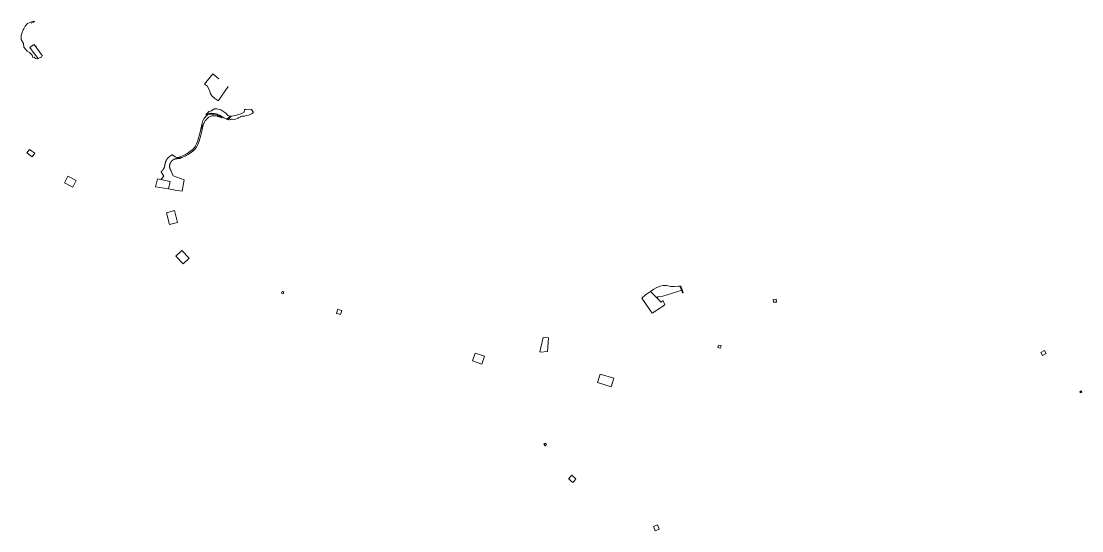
# Model space of a CAD drawing. Header units: metres. Extents: x 534757 to 556231, y 1832948 to 1850503.
# Drawn here: x 545471 to 550776, y 1841938 to 1844484 of the extents above; entities that cross this region are included whole.
import ezdxf

# ---------------------------------------------------------------- set-up
doc = ezdxf.new("R2010")
doc.units = ezdxf.units.M
doc.header["$MEASUREMENT"] = 0
doc.linetypes.add('DGN Style 4', pattern=[602.615279, 301.11944, -150.55972, 0.376399, -150.55972])
doc.layers.add('Level 30', color=7, linetype='Continuous', lineweight=0)

msp = doc.modelspace()

# ---------------------------------------------------------------- linework, layer by layer
at = {"layer": 'Level 30', "color": 5, "linetype": 'DGN Style 4', "lineweight": 13}
for p, q in [((545521.2695, 1844357.4725), (545531.4738, 1844364.969)), ((545531.4738, 1844364.969), (545535.703, 1844368.076)), ((545535.703, 1844368.076), (545575.6594, 1844313.6808)), ((545536.0648, 1844323.5921), (545545.6051, 1844310.5391)), ((548618.041, 1843134.201), (548650.22, 1843102.22)), ((548765.31, 1843160.437), (548773.3982, 1843140.3545)), ((548773.3982, 1843140.3545), (548773.3997, 1843140.3499))]:
    msp.add_line(p, q, dxfattribs=at)
at = {"layer": 'Level 30', "color": 5, "linetype": 'DGN Style 4', "lineweight": 13, "flags": 128}
for points in [[(545545.6051, 1844310.5391), (545555.38, 1844297.16), (545553.25, 1844296.04), (545551.8, 1844296.03), (545548.4, 1844296.44), (545545.71, 1844297.23), (545545.709, 1844297.23), (545544.01, 1844297.73), (545540.49, 1844299.8), (545537.78, 1844302.33), (545535.35, 1844305.28), (545529.1, 1844303.26), (545526.71, 1844310.58), (545525.21, 1844315.18), (545517.02, 1844323.46), (545517.017, 1844323.462), (545511.9, 1844328.64), (545501.082, 1844334.468), (545501.08, 1844334.47), (545483.25, 1844355.3), (545481.89, 1844373.49), (545471.22, 1844392.35), (545470.97, 1844413.5), (545470.972, 1844413.505), (545478, 1844432.57), (545479.4, 1844436.37), (545481.395, 1844441.405), (545483.388, 1844446.436), (545490.4, 1844458.78), (545490.401, 1844458.782), (545502.89, 1844472.53), (545511.16, 1844476.197), (545517.37, 1844478.95), (545536.83, 1844484.1), (545532.57, 1844479.91), (545523.81, 1844475.96), (545521.11, 1844474.46), (545517.81, 1844471.86), (545513.22, 1844465.66), (545512.49, 1844464.74), (545507.98, 1844460.08), (545503.02, 1844454.64), (545501.24, 1844451.25), (545498.7, 1844446.92), (545493.7, 1844441.43), (545492.22, 1844438.69), (545490.38, 1844433.64), (545490.19, 1844428.19), (545490.58, 1844423.3), (545491.69, 1844417.19), (545493.14, 1844412.54), (545494.8, 1844407.84), (545498.13, 1844404.87), (545517.5, 1844396.23), (545519.348, 1844394.921), (545519.35, 1844394.92), (545527.38, 1844389.23), (545539.93, 1844373.68), (545544.72, 1844362.76), (545548.78, 1844354.47), (545561.97, 1844343.04), (545569.74, 1844334.93), (545571.21, 1844332.79), (545573.01, 1844329.77), (545574.84, 1844325.2), (545575.79, 1844321.15), (545576.05, 1844318.21), (545575.84, 1844314.71), (545575.66, 1844313.68), (545575.6594, 1844313.6808)], [(545521.2695, 1844357.4725), (545514.78, 1844352.71), (545536.0648, 1844323.5921)], [(545521.2695, 1844357.4725), (545514.784, 1844352.708), (545536.0648, 1844323.5921)], [(545521.2695, 1844357.4725), (545527.778, 1844362.249), (545527.78, 1844362.25), (545531.4738, 1844364.969)], [(545531.4738, 1844364.969), (545535.7, 1844368.08), (545535.703, 1844368.076)], [(545575.6594, 1844313.6808), (545575.66, 1844313.684), (545535.703, 1844368.076)], [(545536.0648, 1844323.5921), (545543.42, 1844313.53), (545545.6051, 1844310.5391)], [(545545.6051, 1844310.5391), (545555.381, 1844297.164), (545569.714, 1844304.732), (545571.961, 1844304.79), (545573.88, 1844307.837), (545575.288, 1844311.542), (545575.6594, 1844313.6808)], [(546505.341, 1844158.2), (546456.988, 1844087.344), (546455.204, 1844088.079), (546439.562, 1844097.376), (546426.657, 1844110.298), (546415.398, 1844125.41), (546413.999, 1844135.407), (546402.202, 1844159.663), (546392.9, 1844166.422), (546388.033, 1844169.958), (546429.561, 1844220.485), (546505.341, 1844158.2)], [(546515.75, 1844009.4), (546503.9, 1844013.65), (546494.77, 1844024.93), (546490.26, 1844028.37), (546469.93, 1844040.72), (546450.12, 1844046.28), (546435.39, 1844047.04), (546422.03, 1844036.62), (546409.52, 1844033.3), (546402.45, 1844024.66), (546396.39, 1844019.22), (546393.68, 1844016.79), (546405.33, 1844021.99), (546410.72, 1844023.52), (546410.8, 1844023.53), (546417.51, 1844024.41), (546421.55, 1844024.01), (546425.6, 1844023.61), (546435.36, 1844022.34), (546445.86, 1844020.98), (546451.05, 1844019.32), (546451.15, 1844019.29), (546452.5, 1844018.86), (546463.74, 1844014.65), (546473.67, 1844007.75), (546484.05, 1844001.73), (546495.42, 1843997.01), (546499.54, 1843996.74), (546508.52, 1844000.6), (546515.75, 1844009.4)], [(546632.95, 1844028.45), (546632.809, 1844028.665), (546622.93, 1844043.74), (546607.15, 1844044.37), (546593.65, 1844043.28), (546588.61, 1844043.6), (546585.88, 1844030.5), (546573.64, 1844022.61), (546552.05, 1844016.02), (546548.21, 1844015.24), (546524.63, 1844010.46), (546520.34, 1844009.59), (546519.4, 1844007.53), (546511, 1843997.31), (546500.24, 1843992.69), (546507.09, 1843991.24), (546510.37, 1843992.08), (546515.91, 1843993.52), (546517.93, 1843993.64), (546520.55, 1843994.43), (546528.16, 1843994.87), (546537.11, 1843992.6), (546555.81, 1844000.37), (546559.27, 1844002.35), (546567.45, 1844007.03), (546570.15, 1844007.98), (546574.25, 1844009.53), (546577.07, 1844010.3), (546587.91, 1844009.92), (546590.53, 1844010.82), (546609.97, 1844014.45), (546626.23, 1844023.36), (546632.95, 1844028.45)], [(546369.6458, 1843943.0608), (546367.96, 1843939.32), (546372.55, 1843960.05), (546374.16, 1843967.34), (546377.64, 1843981.26), (546377.81, 1843981.93), (546378.05, 1843982.4), (546384.92, 1843995.8), (546389.95, 1844003.53), (546402.47, 1844016.33), (546406.7, 1844018.22), (546411.53, 1844019.59), (546417.57, 1844020.38), (546418.35, 1844020.3), (546425.15, 1844019.63), (546444.99, 1844017.06), (546451.18, 1844015.08), (546461.87, 1844011.08), (546471.52, 1844004.38), (546475.56, 1844002.03), (546465.17, 1844005.03), (546460.81, 1844006.28), (546455.76, 1844008.5), (546453.9, 1844009.21), (546451.69, 1844009.79), (546442.9, 1844011.72), (546437.96, 1844011.83), (546434, 1844011.77), (546433.32, 1844011.71), (546424.87, 1844010.93), (546420.59, 1844010.54), (546409.81, 1844004.51), (546409.55, 1844004.37), (546405.76, 1844001.72), (546402.72, 1843999.57), (546397.01, 1843993.6), (546394.1, 1843990.18), (546391.75, 1843987.36), (546387.69, 1843980.28), (546385.75, 1843976.21), (546383.95, 1843972.9), (546383.33, 1843971.51), (546380.53, 1843966.11), (546380.5255, 1843966.1014)], [(546245.2954, 1843796.9292), (546245.299, 1843796.929), (546251.77, 1843796.57), (546263.67, 1843798.41), (546273.3417, 1843802.3747), (546279.99, 1843805.1), (546293.6, 1843810.89), (546305.73, 1843818.17), (546310.23, 1843820.87), (546323.17, 1843830.58), (546337.63, 1843840.8), (546347.38, 1843855), (546354.04, 1843868.73), (546361.44, 1843885.61), (546369.93, 1843915.54), (546375.19, 1843934.57), (546378.45, 1843952.1), (546380.5255, 1843966.1014)], [(546247.5922, 1843803.8145), (546251.43, 1843803.6), (546261.78, 1843805.2), (546265.3292, 1843806.6551), (546275, 1843810.62), (546277.29, 1843811.56), (546290.41, 1843817.14), (546306.32, 1843826.69), (546316.27, 1843834.15), (546319.05, 1843836.24), (546332.57, 1843845.79), (546341.31, 1843858.53), (546347.68, 1843871.66), (546354.84, 1843887.98), (546363.19, 1843917.43), (546365.0036, 1843923.9934), (546368.36, 1843936.14), (546369.6458, 1843943.0608)], [(546369.6458, 1843943.0608), (546369.646, 1843943.061), (546369.65, 1843943.07), (546376.84, 1843959), (546380.5255, 1843966.1014)], [(545539.4021, 1843824.0787), (545524.1465, 1843835.12), (545512.1032, 1843843.8388), (545499.0861, 1843825.8554), (545526.002, 1843806.3725), (545526.3849, 1843806.0953), (545539.4021, 1843824.0787)], [(546169.92, 1843693.25), (546184.84, 1843709.09), (546170.48, 1843732.12), (546170.67, 1843732.27), (546171.17, 1843732.66), (546171.66, 1843733.06), (546172.14, 1843733.46), (546172.62, 1843733.88), (546173.1, 1843734.29), (546173.57, 1843734.72), (546174.03, 1843735.15), (546174.49, 1843735.58), (546174.94, 1843736.02), (546175.39, 1843736.47), (546175.84, 1843736.92), (546176.27, 1843737.38), (546176.7, 1843737.84), (546177.13, 1843738.31), (546177.54, 1843738.79), (546177.96, 1843739.27), (546178.36, 1843739.75), (546178.76, 1843740.24), (546179.16, 1843740.74), (546179.55, 1843741.24), (546179.93, 1843741.74), (546180.3, 1843742.25), (546180.67, 1843742.76), (546181.03, 1843743.28), (546181.39, 1843743.81), (546181.74, 1843744.33), (546182.08, 1843744.87), (546182.41, 1843745.4), (546182.74, 1843745.94), (546183.06, 1843746.49), (546183.38, 1843747.04), (546183.68, 1843747.59), (546183.98, 1843748.14), (546184.28, 1843748.7), (546184.56, 1843749.27), (546184.84, 1843749.84), (546185.12, 1843750.41), (546185.38, 1843750.98), (546185.64, 1843751.56), (546185.89, 1843752.14), (546186.13, 1843752.72), (546186.37, 1843753.31), (546186.6, 1843753.9), (546186.82, 1843754.49), (546187.03, 1843755.09), (546187.24, 1843755.69), (546187.27, 1843755.8), (546187.43, 1843756.29), (546187.62, 1843756.89), (546187.81, 1843757.5), (546187.98, 1843758.1), (546188.15, 1843758.71), (546188.31, 1843759.33), (546188.46, 1843759.94), (546188.6, 1843760.56), (546188.74, 1843761.17), (546188.87, 1843761.79), (546188.99, 1843762.41), (546189.1, 1843763.04), (546189.21, 1843763.66), (546189.3, 1843764.28), (546189.39, 1843764.91), (546189.47, 1843765.54), (546189.55, 1843766.17), (546189.58, 1843766.45), (546189.66, 1843767.15), (546189.76, 1843767.85), (546189.86, 1843768.55), (546189.96, 1843769.24), (546190.08, 1843769.94), (546190.2, 1843770.63), (546190.33, 1843771.32), (546190.47, 1843772.01), (546190.62, 1843772.7), (546190.78, 1843773.39), (546190.94, 1843774.07), (546191.11, 1843774.76), (546191.29, 1843775.44), (546191.47, 1843776.12), (546191.67, 1843776.79), (546191.87, 1843777.47), (546192.08, 1843778.14), (546192.3, 1843778.81), (546192.52, 1843779.48), (546192.75, 1843780.14), (546192.99, 1843780.81), (546193.24, 1843781.46), (546193.49, 1843782.12), (546193.76, 1843782.78), (546194.02, 1843783.43), (546194.3, 1843784.07), (546194.59, 1843784.72), (546194.88, 1843785.36), (546195.18, 1843786), (546195.48, 1843786.63), (546195.8, 1843787.26), (546196.12, 1843787.89), (546196.44, 1843788.51), (546196.78, 1843789.13), (546197.12, 1843789.75), (546197.47, 1843790.36), (546197.82, 1843790.97), (546198.18, 1843791.57), (546198.55, 1843792.17), (546198.93, 1843792.77), (546199.31, 1843793.36), (546199.7, 1843793.95), (546200.1, 1843794.53), (546200.5, 1843795.11), (546200.91, 1843795.68), (546201.32, 1843796.25), (546201.74, 1843796.81), (546202.17, 1843797.37), (546202.61, 1843797.93), (546203.05, 1843798.48), (546203.5, 1843799.02), (546203.95, 1843799.56), (546204.41, 1843800.09), (546204.87, 1843800.62), (546205.35, 1843801.14), (546205.82, 1843801.66), (546206.31, 1843802.18), (546206.8, 1843802.68), (546207.29, 1843803.18), (546207.79, 1843803.68), (546208.3, 1843804.17), (546208.81, 1843804.65), (546209.32, 1843805.13), (546209.85, 1843805.6), (546210.37, 1843806.07), (546210.91, 1843806.53), (546211.44, 1843806.98), (546211.99, 1843807.43), (546212.54, 1843807.88), (546213.09, 1843808.31), (546213.65, 1843808.74), (546214.21, 1843809.16), (546214.78, 1843809.58), (546215.35, 1843809.99), (546215.93, 1843810.39), (546216.51, 1843810.79), (546217.1, 1843811.18), (546217.69, 1843811.56), (546218.28, 1843811.94), (546218.51, 1843812.08), (546218.88, 1843812.31), (546219.48, 1843812.68), (546220.09, 1843813.03), (546220.7, 1843813.38), (546221.32, 1843813.72), (546221.94, 1843814.06), (546222.56, 1843814.39), (546223.19, 1843814.71), (546223.82, 1843815.02), (546224.45, 1843815.33), (546224.84, 1843815.52), (546225.09, 1843815.63), (546225.73, 1843815.92), (546226.37, 1843816.21), (546227.02, 1843816.49), (546234.11, 1843811.79), (546241.83, 1843806.67), (546243.69, 1843805.68), (546247.1, 1843803.88), (546247.55, 1843803.82), (546247.5922, 1843803.8145)], [(546245.2954, 1843796.9292), (546245.13, 1843796.9), (546244.59, 1843796.81), (546244.04, 1843796.71), (546243.5, 1843796.6), (546242.96, 1843796.49), (546242.43, 1843796.37), (546241.89, 1843796.24), (546241.36, 1843796.1), (546240.83, 1843795.95), (546240.3, 1843795.8), (546239.77, 1843795.63), (546239.24, 1843795.46), (546238.72, 1843795.29), (546238.2, 1843795.1), (546237.69, 1843794.91), (546237.17, 1843794.71), (546236.66, 1843794.51), (546236.15, 1843794.29), (546235.65, 1843794.07), (546235.15, 1843793.84), (546234.65, 1843793.6), (546234.15, 1843793.36), (546233.66, 1843793.11), (546233.18, 1843792.85), (546232.69, 1843792.59), (546232.21, 1843792.32), (546231.74, 1843792.04), (546231.26, 1843791.75), (546230.8, 1843791.46), (546230.33, 1843791.16), (546229.87, 1843790.86), (546229.42, 1843790.54), (546228.97, 1843790.22), (546228.52, 1843789.9), (546228.08, 1843789.57), (546227.65, 1843789.23), (546227.22, 1843788.88), (546226.79, 1843788.53), (546226.37, 1843788.18), (546225.96, 1843787.81), (546225.55, 1843787.44), (546225.14, 1843787.07), (546224.74, 1843786.69), (546224.35, 1843786.3), (546223.96, 1843785.91), (546223.58, 1843785.51), (546223.2, 1843785.11), (546222.84, 1843784.7), (546222.47, 1843784.29), (546222.11, 1843783.87), (546221.76, 1843783.44), (546221.41, 1843783.02), (546221.07, 1843782.58), (546220.74, 1843782.14), (546220.41, 1843781.7), (546220.09, 1843781.25), (546219.78, 1843780.8), (546219.47, 1843780.34), (546219.17, 1843779.88), (546218.88, 1843779.41), (546218.59, 1843778.94), (546218.31, 1843778.46), (546218.04, 1843777.99), (546217.77, 1843777.5), (546217.51, 1843777.02), (546217.26, 1843776.53), (546217.01, 1843776.03), (546216.78, 1843775.54), (546216.55, 1843775.03), (546216.32, 1843774.53), (546216.11, 1843774.02), (546215.9, 1843773.51), (546215.7, 1843773), (546215.5, 1843772.48), (546215.32, 1843771.96), (546215.14, 1843771.44), (546214.97, 1843770.92), (546214.8, 1843770.39), (546214.65, 1843769.86), (546214.5, 1843769.33), (546214.36, 1843768.8), (546214.23, 1843768.26), (546214.1, 1843767.73), (546213.98, 1843767.19), (546213.87, 1843766.65), (546213.77, 1843766.1), (546213.68, 1843765.56), (546213.59, 1843765.02), (546213.52, 1843764.47), (546213.45, 1843763.92), (546213.38, 1843763.38), (546213.33, 1843762.83), (546213.28, 1843762.28), (546213.25, 1843761.73), (546213.22, 1843761.18), (546213.19, 1843760.63), (546213.18, 1843760.08), (546213.18, 1843759.52), (546213.18, 1843758.97), (546213.19, 1843758.42), (546213.2, 1843757.87), (546213.21, 1843757.77), (546213.23, 1843757.32), (546213.26, 1843756.77), (546213.31, 1843756.22), (546213.36, 1843755.67), (546213.41, 1843755.12), (546213.48, 1843754.58), (546213.55, 1843754.03), (546213.64, 1843753.48), (546213.72, 1843752.94), (546213.82, 1843752.4), (546213.93, 1843751.86), (546214.04, 1843751.32), (546214.16, 1843750.78), (546214.29, 1843750.24), (546214.43, 1843749.71), (546214.57, 1843749.18), (546214.72, 1843748.65), (546214.88, 1843748.12), (546215.05, 1843747.59), (546215.23, 1843747.07), (546215.41, 1843746.55), (546215.6, 1843746.03), (546215.8, 1843745.52), (546216, 1843745), (546216.21, 1843744.5), (546216.43, 1843743.99), (546216.5686, 1843743.693), (546216.57, 1843743.69), (546216.66, 1843743.49), (546216.89, 1843742.99), (546217.14, 1843742.49), (546217.38, 1843742), (546217.64, 1843741.51), (546217.9, 1843741.03), (546218.17, 1843740.55), (546218.45, 1843740.07), (546218.73, 1843739.6), (546219.02, 1843739.13), (546219.32, 1843738.66), (546219.62, 1843738.2), (546219.94, 1843737.75), (546220.25, 1843737.3), (546220.58, 1843736.85), (546220.91, 1843736.41), (546221.24, 1843735.97), (546221.59, 1843735.54), (546221.72, 1843735.38), (546230.4, 1843712.16), (546285.21, 1843692.17), (546275.86, 1843635.16), (546275.82, 1843635.16), (546241.32, 1843640.55), (546241.05, 1843640.59), (546234.11, 1843641.77), (546207.28, 1843646.31), (546207.2751, 1843646.3108)], [(546245.2954, 1843796.9292), (546245.3, 1843796.93), (546245.68, 1843796.99), (546246.22, 1843797.06), (546246.77, 1843797.13), (546247.32, 1843797.19), (546247.86, 1843797.24), (546248.42, 1843797.29), (546248.96, 1843797.32), (546249.52, 1843797.35), (546250.07, 1843797.37), (546250.62, 1843797.38), (546251.17, 1843797.39), (546251.72, 1843797.38), (546252.27, 1843797.37), (546265.23, 1843801.52), (546255.43, 1843802.8), (546247.5922, 1843803.8145)], [(545746.4265, 1843688.2965), (545728.8767, 1843654.818), (545687.3379, 1843676.5931), (545704.8877, 1843710.0716), (545746.4265, 1843688.2965)], [(546169.92, 1843693.25), (546153.19, 1843696.789), (546142.585, 1843657.263), (546207.2751, 1843646.3108)], [(546207.2751, 1843646.3108), (546215.8823, 1843683.5128), (546169.92, 1843693.25)], [(546253.0565, 1843479.17), (546212.1265, 1843468.51), (546196.9065, 1843526.96), (546237.8365, 1843537.62), (546253.0565, 1843479.17)], [(546310.3265, 1843300.13), (546280.9165, 1843272.44), (546245.1265, 1843310.44), (546274.5365, 1843338.14), (546310.3265, 1843300.13)], [(546784.6738, 1843131.2461), (546781.5707, 1843122.1614), (546778.4582, 1843123.2246), (546772.4861, 1843125.2645), (546775.5891, 1843134.3491), (546781.4922, 1843132.3328), (546784.6738, 1843131.2461)], [(548650.22, 1843102.22), (548671.73, 1843080.59), (548675.29, 1843084), (548679.91, 1843086.75), (548682.43, 1843087.62), (548682.431, 1843087.619), (548689.439, 1843067.186), (548686.701, 1843065.207), (548684.922, 1843063.824), (548684.524, 1843063.514), (548678.531, 1843059.356), (548667.87, 1843052.024), (548637.554, 1843031.791), (548633.551, 1843029.091), (548627.126, 1843024.757), (548575.937, 1843100.208), (548593.022, 1843117.675), (548618.041, 1843134.201)], [(548618.041, 1843134.201), (548635.734, 1843145.888), (548646.219, 1843152.218), (548646.52, 1843152.332), (548666.649, 1843159.945), (548682.387, 1843163.054), (548697.765, 1843163.783), (548719.859, 1843159.146), (548736.203, 1843158.136), (548759.364, 1843159.918), (548765.31, 1843160.437)], [(548650.22, 1843102.22), (548655.8, 1843106.81), (548679.71, 1843110.39), (548722.98, 1843123.09), (548755.48, 1843134.25), (548773.3997, 1843140.3499)], [(548765.31, 1843160.437), (548769.123, 1843160.769), (548769.54, 1843159.54), (548777.58, 1843142.22), (548781.48, 1843127.53), (548778.15, 1843126.18), (548773.3997, 1843140.3499)], [(548765.31, 1843160.437), (548773.395, 1843140.364), (548773.3982, 1843140.3545)], [(549248.27, 1843080.78), (549233.8119, 1843079.4984), (549232.53, 1843093.96), (549246.9981, 1843095.2416), (549248.27, 1843080.78)], [(547074.8557, 1843038.4167), (547067.9062, 1843018.0708), (547050.147, 1843024.1368), (547047.5603, 1843025.0204), (547054.5098, 1843045.3662), (547063.563, 1843042.274), (547074.8557, 1843038.4167)], [(548109.1267, 1842901.796), (548102.8074, 1842834.2045), (548068.6756, 1842830.835), (548064.6472, 1842831.5386), (548081.059, 1842904.4202), (548109.1267, 1842901.796)], [(547787.73, 1842809.77), (547774.57, 1842771.25), (547728.58, 1842786.96), (547741.74, 1842825.48), (547787.73, 1842809.77)], [(548971.18, 1842863.28), (548958.17, 1842866.05), (548955.4, 1842853.04), (548968.41, 1842850.27), (548971.18, 1842863.28)], [(550596.82, 1842823.68), (550588.43, 1842838.42), (550571.09, 1842828.54), (550579.49, 1842813.81), (550596.82, 1842823.68)], [(548434.703, 1842700.0759), (548421.3646, 1842657.1488), (548353.7736, 1842678.1507), (548367.1119, 1842721.0778), (548434.703, 1842700.0759)], [(550775.71, 1842631.97), (550770.79, 1842637.1), (550765.67, 1842632.18), (550770.58, 1842627.06), (550775.71, 1842631.97)], [(548098.69, 1842368.48), (548091.13, 1842362.55), (548085.21, 1842370.11), (548092.77, 1842376.03), (548098.69, 1842368.48)], [(548245.62, 1842197.08), (548235.04, 1842184.95), (548230.24, 1842179.44), (548220.16, 1842188.23), (548210.04, 1842197.06), (548208.83, 1842198.1), (548224.21, 1842215.74), (548225.93, 1842214.24), (548245.62, 1842197.08)], [(548661.56, 1841945.44), (548654.707, 1841964.2364), (548653.65, 1841967.14), (548633.26, 1841959.71), (548634.74, 1841955.66), (548641.18, 1841938.01), (548661.56, 1841945.44)]]:
    msp.add_lwpolyline(points, dxfattribs=at)

doc.saveas('drawing.dxf')
